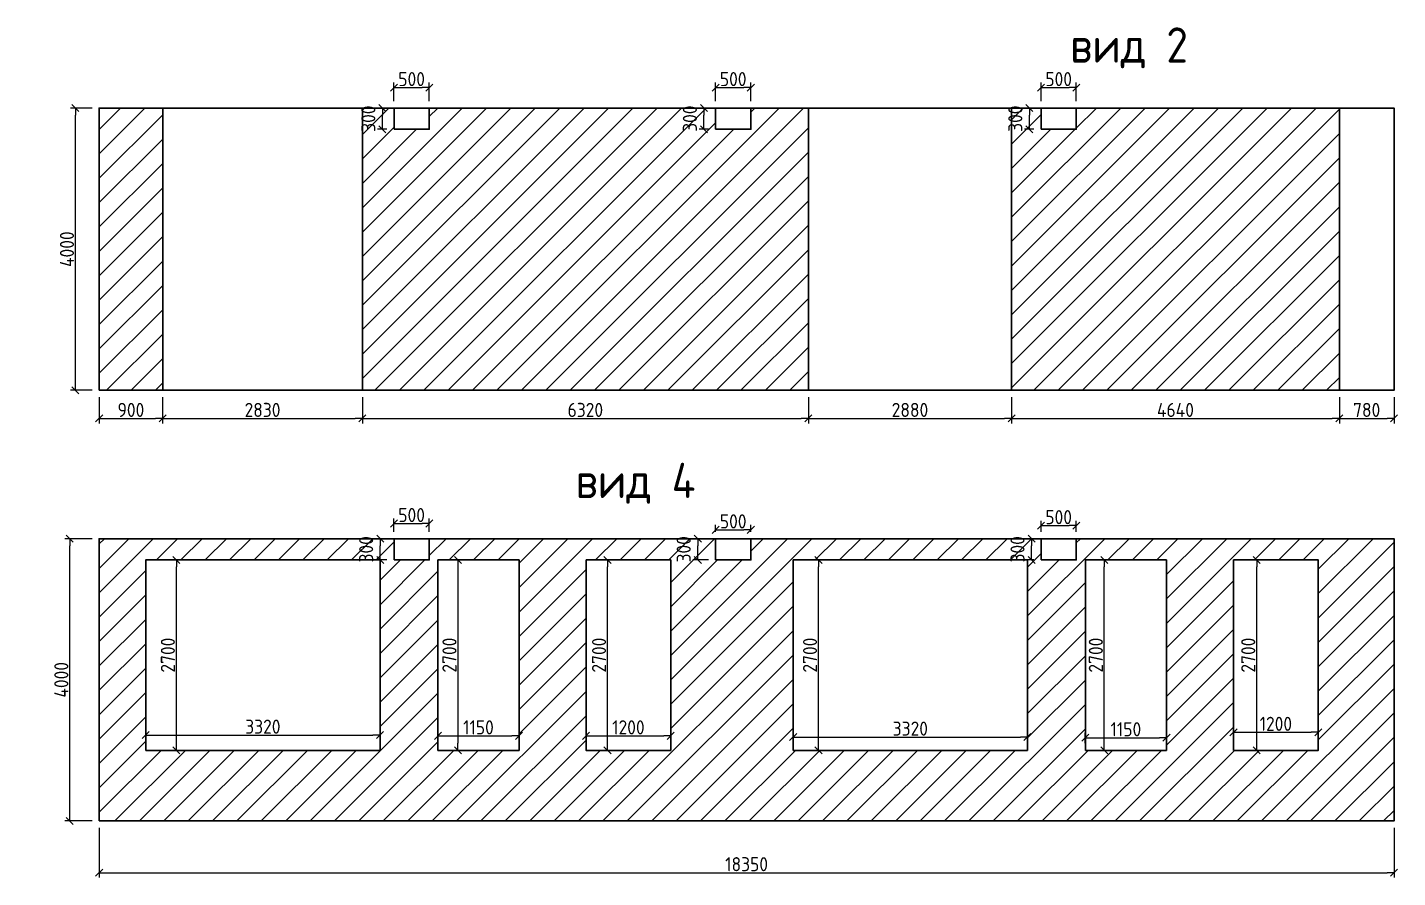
# Model space of a CAD drawing. Header units: millimetres. Extents: x -24360 to 609566, y -391049 to 148426.
# Drawn here: x 292919 to 312336, y -140350 to -128297 of the extents above; entities that cross this region are included whole.
import ezdxf

# ---------------------------------------------------------------- set-up
doc = ezdxf.new("R2010")
doc.units = ezdxf.units.MM
doc.layers.get('Defpoints').update_dxf_attribs({"color": 140})
doc.layers.add('осново', color=7, linetype='Continuous', lineweight=30)
doc.layers.add('Штриховка', color=7, linetype='Continuous', lineweight=30)
doc.styles.add('СПДС', font='isocpeur.ttf', dxfattribs={"width": 0.9})
doc.dimstyles.new('Размера А3', dxfattribs={"dimtxt": 200, "dimasz": 100, "dimexe": 70, "dimexo": 100, "dimgap": 20, "dimtad": 1, "dimdec": 0, "dimrnd": 10, "dimzin": 0, "dimdsep": 46, "dimtxsty": 'СПДС', "dimblk": 'ARROWHEAD_6', "dimcen": 1, "dimclrd": 256, "dimclre": 256, "dimclrt": 256, "dimazin": 0, "dimtfac": 1, "dimtdec": 0, "dimtmove": 2, "dimatfit": 3, "dimfxl": 1, "dimtolj": 1, "dimtzin": 0, "dimarcsym": 0})

# ---------------------------------------------------------------- blocks, each defined once
blk = doc.blocks.new('ARROWHEAD_6')
at = {"color": 0, "linetype": 'Continuous'}
for p, q in [((0, 0), (-1, 0)), ((-0.5, -0.5), (0.5, 0.5))]:
    blk.add_line(p, q, dxfattribs=at)
blk = doc.blocks.new('*D595')
at = {"lineweight": -2, "transparency": 16777216}
for p, q in [((293936, -133541), (293936, -133910)), ((294836, -133541), (294836, -133910)), ((294036, -133840), (294736, -133840))]:
    blk.add_line(p, q, dxfattribs=at)
at = {"layer": 'Defpoints', "color": 0, "lineweight": 15, "transparency": 16777216}
for p in [(293936, -133441), (294836, -133441), (294836, -133840)]:
    blk.add_point(p, dxfattribs=at)
at = {"lineweight": -2, "transparency": 16777216, "xscale": 100, "yscale": 100, "zscale": 100, "rotation": 180}
blk.add_blockref('ARROWHEAD_6', (293936, -133840), dxfattribs=at)
at = {"lineweight": -2, "transparency": 16777216, "xscale": 100, "yscale": 100, "zscale": 100}
blk.add_blockref('ARROWHEAD_6', (294836, -133840), dxfattribs=at)
at = {"transparency": 16777216, "insert": (294386, -133720), "char_height": 200, "attachment_point": 5, "style": 'СПДС'}
blk.add_mtext('\\A1;900', dxfattribs=at)
blk = doc.blocks.new('*D596')
at = {"lineweight": -2, "transparency": 16777216}
for p, q in [((294836, -133541), (294836, -133910)), ((297666, -133541), (297666, -133910)), ((294936, -133840), (297566, -133840))]:
    blk.add_line(p, q, dxfattribs=at)
at = {"layer": 'Defpoints', "color": 0, "lineweight": 15, "transparency": 16777216}
for p in [(294836, -133441), (297666, -133441), (297666, -133840)]:
    blk.add_point(p, dxfattribs=at)
at = {"lineweight": -2, "transparency": 16777216, "xscale": 100, "yscale": 100, "zscale": 100, "rotation": 180}
blk.add_blockref('ARROWHEAD_6', (294836, -133840), dxfattribs=at)
at = {"lineweight": -2, "transparency": 16777216, "xscale": 100, "yscale": 100, "zscale": 100}
blk.add_blockref('ARROWHEAD_6', (297666, -133840), dxfattribs=at)
at = {"transparency": 16777216, "insert": (296251, -133720), "char_height": 200, "attachment_point": 5, "style": 'СПДС'}
blk.add_mtext('\\A1;2830', dxfattribs=at)
blk = doc.blocks.new('*D597')
at = {"lineweight": -2, "transparency": 16777216}
for p, q in [((293836, -129441), (293530, -129441)), ((293600, -133341), (293600, -129541)), ((293836, -133441), (293530, -133441))]:
    blk.add_line(p, q, dxfattribs=at)
at = {"layer": 'Defpoints', "color": 0, "lineweight": 15, "transparency": 16777216}
for p in [(293600, -129441), (293936, -129441), (293936, -133441)]:
    blk.add_point(p, dxfattribs=at)
at = {"lineweight": -2, "transparency": 16777216, "xscale": 100, "yscale": 100, "zscale": 100}
for p, rotation in [((293600, -129441), 90), ((293600, -133441), 270)]:
    blk.add_blockref('ARROWHEAD_6', p, dxfattribs=dict(at, rotation=rotation))
at = {"transparency": 16777216, "insert": (293480, -131441), "char_height": 200, "attachment_point": 5, "rotation": 90, "style": 'СПДС'}
blk.add_mtext('\\A1;4000', dxfattribs=at)
blk = doc.blocks.new('*D598')
at = {"lineweight": -2, "transparency": 16777216}
for p, q in [((298114, -129341), (298114, -129080)), ((298614, -129341), (298614, -129080)), ((298214, -129150), (298514, -129150))]:
    blk.add_line(p, q, dxfattribs=at)
at = {"layer": 'Defpoints', "color": 0, "lineweight": 15, "transparency": 16777216}
for p in [(298614, -129150), (298114, -129441), (298614, -129441)]:
    blk.add_point(p, dxfattribs=at)
at = {"lineweight": -2, "transparency": 16777216, "xscale": 100, "yscale": 100, "zscale": 100, "rotation": 180}
blk.add_blockref('ARROWHEAD_6', (298114, -129150), dxfattribs=at)
at = {"lineweight": -2, "transparency": 16777216, "xscale": 100, "yscale": 100, "zscale": 100}
blk.add_blockref('ARROWHEAD_6', (298614, -129150), dxfattribs=at)
at = {"transparency": 16777216, "insert": (298364, -129030), "char_height": 200, "attachment_point": 5, "style": 'СПДС'}
blk.add_mtext('\\A1;500', dxfattribs=at)
blk = doc.blocks.new('*D599')
at = {"lineweight": -2, "transparency": 16777216}
for p, q in [((298014, -129441), (297880, -129441)), ((297950, -129641), (297950, -129541)), ((298014, -129741), (297880, -129741))]:
    blk.add_line(p, q, dxfattribs=at)
at = {"layer": 'Defpoints', "color": 0, "lineweight": 15, "transparency": 16777216}
for p in [(297950, -129441), (298114, -129441), (298114, -129741)]:
    blk.add_point(p, dxfattribs=at)
at = {"lineweight": -2, "transparency": 16777216, "xscale": 100, "yscale": 100, "zscale": 100}
for p, rotation in [((297950, -129441), 90), ((297950, -129741), 270)]:
    blk.add_blockref('ARROWHEAD_6', p, dxfattribs=dict(at, rotation=rotation))
at = {"transparency": 16777216, "insert": (297750, -129591), "char_height": 200, "attachment_point": 5, "rotation": 90, "style": 'СПДС'}
blk.add_mtext('\\A1;300', dxfattribs=at)
blk = doc.blocks.new('*D600')
at = {"lineweight": -2, "transparency": 16777216}
for p, q in [((297666, -133541), (297666, -133910)), ((303986, -133541), (303986, -133910)), ((297766, -133840), (303886, -133840))]:
    blk.add_line(p, q, dxfattribs=at)
at = {"layer": 'Defpoints', "color": 0, "lineweight": 15, "transparency": 16777216}
for p in [(297666, -133441), (303986, -133441), (303986, -133840)]:
    blk.add_point(p, dxfattribs=at)
at = {"lineweight": -2, "transparency": 16777216, "xscale": 100, "yscale": 100, "zscale": 100, "rotation": 180}
blk.add_blockref('ARROWHEAD_6', (297666, -133840), dxfattribs=at)
at = {"lineweight": -2, "transparency": 16777216, "xscale": 100, "yscale": 100, "zscale": 100}
blk.add_blockref('ARROWHEAD_6', (303986, -133840), dxfattribs=at)
at = {"transparency": 16777216, "insert": (300826, -133720), "char_height": 200, "attachment_point": 5, "style": 'СПДС'}
blk.add_mtext('\\A1;6320', dxfattribs=at)
blk = doc.blocks.new('*D601')
at = {"lineweight": -2, "transparency": 16777216}
for p, q in [((303986, -133541), (303986, -133910)), ((306866, -133541), (306866, -133910)), ((304086, -133840), (306766, -133840))]:
    blk.add_line(p, q, dxfattribs=at)
at = {"layer": 'Defpoints', "color": 0, "lineweight": 15, "transparency": 16777216}
for p in [(303986, -133441), (306866, -133441), (306866, -133840)]:
    blk.add_point(p, dxfattribs=at)
at = {"lineweight": -2, "transparency": 16777216, "xscale": 100, "yscale": 100, "zscale": 100, "rotation": 180}
blk.add_blockref('ARROWHEAD_6', (303986, -133840), dxfattribs=at)
at = {"lineweight": -2, "transparency": 16777216, "xscale": 100, "yscale": 100, "zscale": 100}
blk.add_blockref('ARROWHEAD_6', (306866, -133840), dxfattribs=at)
at = {"transparency": 16777216, "insert": (305426, -133720), "char_height": 200, "attachment_point": 5, "style": 'СПДС'}
blk.add_mtext('\\A1;2880', dxfattribs=at)
blk = doc.blocks.new('*D602')
at = {"lineweight": -2, "transparency": 16777216}
for p, q in [((306866, -133541), (306866, -133910)), ((311511, -133541), (311511, -133910)), ((306966, -133840), (311411, -133840))]:
    blk.add_line(p, q, dxfattribs=at)
at = {"layer": 'Defpoints', "color": 0, "lineweight": 15, "transparency": 16777216}
for p in [(306866, -133441), (311511, -133441), (311511, -133840)]:
    blk.add_point(p, dxfattribs=at)
at = {"lineweight": -2, "transparency": 16777216, "xscale": 100, "yscale": 100, "zscale": 100, "rotation": 180}
blk.add_blockref('ARROWHEAD_6', (306866, -133840), dxfattribs=at)
at = {"lineweight": -2, "transparency": 16777216, "xscale": 100, "yscale": 100, "zscale": 100}
blk.add_blockref('ARROWHEAD_6', (311511, -133840), dxfattribs=at)
at = {"transparency": 16777216, "insert": (309188, -133720), "char_height": 200, "attachment_point": 5, "style": 'СПДС'}
blk.add_mtext('\\A1;4640', dxfattribs=at)
blk = doc.blocks.new('*D603')
at = {"lineweight": -2, "transparency": 16777216}
for p, q in [((311511, -133541), (311511, -133910)), ((312286, -133541), (312286, -133910)), ((311611, -133840), (312186, -133840))]:
    blk.add_line(p, q, dxfattribs=at)
at = {"layer": 'Defpoints', "color": 0, "lineweight": 15, "transparency": 16777216}
for p in [(311511, -133441), (312286, -133441), (312286, -133840)]:
    blk.add_point(p, dxfattribs=at)
at = {"lineweight": -2, "transparency": 16777216, "xscale": 100, "yscale": 100, "zscale": 100, "rotation": 180}
blk.add_blockref('ARROWHEAD_6', (311511, -133840), dxfattribs=at)
at = {"lineweight": -2, "transparency": 16777216, "xscale": 100, "yscale": 100, "zscale": 100}
blk.add_blockref('ARROWHEAD_6', (312286, -133840), dxfattribs=at)
at = {"transparency": 16777216, "insert": (311898, -133720), "char_height": 200, "attachment_point": 5, "style": 'СПДС'}
blk.add_mtext('\\A1;780', dxfattribs=at)
blk = doc.blocks.new('*D604')
at = {"lineweight": -2, "transparency": 16777216}
for p, q in [((298114, -129341), (298114, -129080)), ((298614, -129341), (298614, -129080)), ((298214, -129150), (298514, -129150))]:
    blk.add_line(p, q, dxfattribs=at)
at = {"layer": 'Defpoints', "color": 0, "lineweight": 15, "transparency": 16777216}
for p in [(298614, -129150), (298114, -129441), (298614, -129441)]:
    blk.add_point(p, dxfattribs=at)
at = {"lineweight": -2, "transparency": 16777216, "xscale": 100, "yscale": 100, "zscale": 100, "rotation": 180}
blk.add_blockref('ARROWHEAD_6', (298114, -129150), dxfattribs=at)
at = {"lineweight": -2, "transparency": 16777216, "xscale": 100, "yscale": 100, "zscale": 100}
blk.add_blockref('ARROWHEAD_6', (298614, -129150), dxfattribs=at)
at = {"transparency": 16777216, "insert": (298364, -129030), "char_height": 200, "attachment_point": 5, "style": 'СПДС'}
blk.add_mtext('\\A1;500', dxfattribs=at)
blk = doc.blocks.new('*D605')
at = {"lineweight": -2, "transparency": 16777216}
for p, q in [((298014, -129441), (297880, -129441)), ((297950, -129641), (297950, -129541)), ((298014, -129741), (297880, -129741))]:
    blk.add_line(p, q, dxfattribs=at)
at = {"layer": 'Defpoints', "color": 0, "lineweight": 15, "transparency": 16777216}
for p in [(297950, -129441), (298114, -129441), (298114, -129741)]:
    blk.add_point(p, dxfattribs=at)
at = {"lineweight": -2, "transparency": 16777216, "xscale": 100, "yscale": 100, "zscale": 100}
for p, rotation in [((297950, -129441), 90), ((297950, -129741), 270)]:
    blk.add_blockref('ARROWHEAD_6', p, dxfattribs=dict(at, rotation=rotation))
at = {"transparency": 16777216, "insert": (297750, -129591), "char_height": 200, "attachment_point": 5, "rotation": 90, "style": 'СПДС'}
blk.add_mtext('\\A1;300', dxfattribs=at)
blk = doc.blocks.new('*D606')
at = {"lineweight": -2, "transparency": 16777216}
for p, q in [((298114, -129341), (298114, -129080)), ((298614, -129341), (298614, -129080)), ((298214, -129150), (298514, -129150))]:
    blk.add_line(p, q, dxfattribs=at)
at = {"layer": 'Defpoints', "color": 0, "lineweight": 15, "transparency": 16777216}
for p in [(298614, -129150), (298114, -129441), (298614, -129441)]:
    blk.add_point(p, dxfattribs=at)
at = {"lineweight": -2, "transparency": 16777216, "xscale": 100, "yscale": 100, "zscale": 100, "rotation": 180}
blk.add_blockref('ARROWHEAD_6', (298114, -129150), dxfattribs=at)
at = {"lineweight": -2, "transparency": 16777216, "xscale": 100, "yscale": 100, "zscale": 100}
blk.add_blockref('ARROWHEAD_6', (298614, -129150), dxfattribs=at)
at = {"transparency": 16777216, "insert": (298364, -129030), "char_height": 200, "attachment_point": 5, "style": 'СПДС'}
blk.add_mtext('\\A1;500', dxfattribs=at)
blk = doc.blocks.new('*D607')
at = {"lineweight": -2, "transparency": 16777216}
for p, q in [((298014, -129441), (297880, -129441)), ((297950, -129641), (297950, -129541)), ((298014, -129741), (297880, -129741))]:
    blk.add_line(p, q, dxfattribs=at)
at = {"layer": 'Defpoints', "color": 0, "lineweight": 15, "transparency": 16777216}
for p in [(297950, -129441), (298114, -129441), (298114, -129741)]:
    blk.add_point(p, dxfattribs=at)
at = {"lineweight": -2, "transparency": 16777216, "xscale": 100, "yscale": 100, "zscale": 100}
for p, rotation in [((297950, -129441), 90), ((297950, -129741), 270)]:
    blk.add_blockref('ARROWHEAD_6', p, dxfattribs=dict(at, rotation=rotation))
at = {"transparency": 16777216, "insert": (297750, -129591), "char_height": 200, "attachment_point": 5, "rotation": 90, "style": 'СПДС'}
blk.add_mtext('\\A1;300', dxfattribs=at)
blk = doc.blocks.new('*D609')
at = {"lineweight": -2, "transparency": 16777216}
for p, q in [((298014, -129441), (297880, -129441)), ((297950, -129641), (297950, -129541)), ((298014, -129741), (297880, -129741))]:
    blk.add_line(p, q, dxfattribs=at)
at = {"layer": 'Defpoints', "color": 0, "lineweight": 15, "transparency": 16777216}
for p in [(297950, -129441), (298114, -129441), (298114, -129741)]:
    blk.add_point(p, dxfattribs=at)
at = {"lineweight": -2, "transparency": 16777216, "xscale": 100, "yscale": 100, "zscale": 100}
for p, rotation in [((297950, -129441), 90), ((297950, -129741), 270)]:
    blk.add_blockref('ARROWHEAD_6', p, dxfattribs=dict(at, rotation=rotation))
at = {"transparency": 16777216, "insert": (297750, -129591), "char_height": 200, "attachment_point": 5, "rotation": 90, "style": 'СПДС'}
blk.add_mtext('\\A1;300', dxfattribs=at)
blk = doc.blocks.new('*D610')
at = {"lineweight": -2, "transparency": 16777216}
for p, q in [((307283, -129341), (307283, -129080)), ((307783, -129341), (307783, -129080)), ((307383, -129150), (307683, -129150))]:
    blk.add_line(p, q, dxfattribs=at)
at = {"layer": 'Defpoints', "color": 0, "lineweight": 15, "transparency": 16777216}
for p in [(307783, -129150), (307283, -129441), (307783, -129441)]:
    blk.add_point(p, dxfattribs=at)
at = {"lineweight": -2, "transparency": 16777216, "xscale": 100, "yscale": 100, "zscale": 100, "rotation": 180}
blk.add_blockref('ARROWHEAD_6', (307283, -129150), dxfattribs=at)
at = {"lineweight": -2, "transparency": 16777216, "xscale": 100, "yscale": 100, "zscale": 100}
blk.add_blockref('ARROWHEAD_6', (307783, -129150), dxfattribs=at)
at = {"transparency": 16777216, "insert": (307533, -129030), "char_height": 200, "attachment_point": 5, "style": 'СПДС'}
blk.add_mtext('\\A1;500', dxfattribs=at)
blk = doc.blocks.new('*D611')
at = {"lineweight": -2, "transparency": 16777216}
for p, q in [((298014, -129441), (297880, -129441)), ((297950, -129641), (297950, -129541)), ((298014, -129741), (297880, -129741))]:
    blk.add_line(p, q, dxfattribs=at)
at = {"layer": 'Defpoints', "color": 0, "lineweight": 15, "transparency": 16777216}
for p in [(297950, -129441), (298114, -129441), (298114, -129741)]:
    blk.add_point(p, dxfattribs=at)
at = {"lineweight": -2, "transparency": 16777216, "xscale": 100, "yscale": 100, "zscale": 100}
for p, rotation in [((297950, -129441), 90), ((297950, -129741), 270)]:
    blk.add_blockref('ARROWHEAD_6', p, dxfattribs=dict(at, rotation=rotation))
at = {"transparency": 16777216, "insert": (297750, -129591), "char_height": 200, "attachment_point": 5, "rotation": 90, "style": 'СПДС'}
blk.add_mtext('\\A1;300', dxfattribs=at)
blk = doc.blocks.new('*D612')
at = {"lineweight": -2, "transparency": 16777216}
for p, q in [((302671, -129341), (302671, -129080)), ((303171, -129341), (303171, -129080)), ((302771, -129150), (303071, -129150))]:
    blk.add_line(p, q, dxfattribs=at)
at = {"layer": 'Defpoints', "color": 0, "lineweight": 15, "transparency": 16777216}
for p in [(303171, -129150), (302671, -129441), (303171, -129441)]:
    blk.add_point(p, dxfattribs=at)
at = {"lineweight": -2, "transparency": 16777216, "xscale": 100, "yscale": 100, "zscale": 100, "rotation": 180}
blk.add_blockref('ARROWHEAD_6', (302671, -129150), dxfattribs=at)
at = {"lineweight": -2, "transparency": 16777216, "xscale": 100, "yscale": 100, "zscale": 100}
blk.add_blockref('ARROWHEAD_6', (303171, -129150), dxfattribs=at)
at = {"transparency": 16777216, "insert": (302921, -129030), "char_height": 200, "attachment_point": 5, "style": 'СПДС'}
blk.add_mtext('\\A1;500', dxfattribs=at)
blk = doc.blocks.new('*D617')
at = {"lineweight": -2, "transparency": 16777216}
for p, q in [((307183, -129441), (307049, -129441)), ((307119, -129641), (307119, -129541)), ((307183, -129741), (307049, -129741))]:
    blk.add_line(p, q, dxfattribs=at)
at = {"layer": 'Defpoints', "color": 0, "lineweight": 15, "transparency": 16777216}
for p in [(307119, -129441), (307283, -129441), (307283, -129741)]:
    blk.add_point(p, dxfattribs=at)
at = {"lineweight": -2, "transparency": 16777216, "xscale": 100, "yscale": 100, "zscale": 100}
for p, rotation in [((307119, -129441), 90), ((307119, -129741), 270)]:
    blk.add_blockref('ARROWHEAD_6', p, dxfattribs=dict(at, rotation=rotation))
at = {"transparency": 16777216, "insert": (306919, -129591), "char_height": 200, "attachment_point": 5, "rotation": 90, "style": 'СПДС'}
blk.add_mtext('\\A1;300', dxfattribs=at)
blk = doc.blocks.new('*D619')
at = {"lineweight": -2, "transparency": 16777216}
for p, q in [((302571, -129441), (302437, -129441)), ((302507, -129641), (302507, -129541)), ((302571, -129741), (302437, -129741))]:
    blk.add_line(p, q, dxfattribs=at)
at = {"layer": 'Defpoints', "color": 0, "lineweight": 15, "transparency": 16777216}
for p in [(302507, -129441), (302671, -129441), (302671, -129741)]:
    blk.add_point(p, dxfattribs=at)
at = {"lineweight": -2, "transparency": 16777216, "xscale": 100, "yscale": 100, "zscale": 100}
for p, rotation in [((302507, -129441), 90), ((302507, -129741), 270)]:
    blk.add_blockref('ARROWHEAD_6', p, dxfattribs=dict(at, rotation=rotation))
at = {"transparency": 16777216, "insert": (302307, -129591), "char_height": 200, "attachment_point": 5, "rotation": 90, "style": 'СПДС'}
blk.add_mtext('\\A1;300', dxfattribs=at)
blk = doc.blocks.new('*D625')
at = {"lineweight": -2, "transparency": 16777216}
for p, q in [((293836, -135546), (293450, -135546)), ((293520, -139446), (293520, -135646)), ((293836, -139546), (293450, -139546))]:
    blk.add_line(p, q, dxfattribs=at)
at = {"layer": 'Defpoints', "color": 0, "lineweight": 15, "transparency": 16777216}
for p in [(293520, -135546), (293936, -135546), (293936, -139546)]:
    blk.add_point(p, dxfattribs=at)
at = {"lineweight": -2, "transparency": 16777216, "xscale": 100, "yscale": 100, "zscale": 100}
for p, rotation in [((293520, -135546), 90), ((293520, -139546), 270)]:
    blk.add_blockref('ARROWHEAD_6', p, dxfattribs=dict(at, rotation=rotation))
at = {"transparency": 16777216, "insert": (293400, -137546), "char_height": 200, "attachment_point": 5, "rotation": 90, "style": 'СПДС'}
blk.add_mtext('\\A1;4000', dxfattribs=at)
blk = doc.blocks.new('*D626')
at = {"lineweight": -2, "transparency": 16777216}
for p, q in [((293936, -139646), (293936, -140350)), ((312286, -139646), (312286, -140350)), ((294036, -140280), (312186, -140280))]:
    blk.add_line(p, q, dxfattribs=at)
at = {"layer": 'Defpoints', "color": 0, "lineweight": 15, "transparency": 16777216}
for p in [(293936, -139546), (312286, -139546), (312286, -140280)]:
    blk.add_point(p, dxfattribs=at)
at = {"lineweight": -2, "transparency": 16777216, "xscale": 100, "yscale": 100, "zscale": 100, "rotation": 180}
blk.add_blockref('ARROWHEAD_6', (293936, -140280), dxfattribs=at)
at = {"lineweight": -2, "transparency": 16777216, "xscale": 100, "yscale": 100, "zscale": 100}
blk.add_blockref('ARROWHEAD_6', (312286, -140280), dxfattribs=at)
at = {"transparency": 16777216, "insert": (303111, -140160), "char_height": 200, "attachment_point": 5, "style": 'СПДС'}
blk.add_mtext('\\A1;18350', dxfattribs=at)
blk = doc.blocks.new('*D627')
at = {"lineweight": -2, "transparency": 16777216}
for p, q in [((294596, -138446), (294596, -138260)), ((294696, -138330), (297816, -138330)), ((297916, -138446), (297916, -138260))]:
    blk.add_line(p, q, dxfattribs=at)
at = {"layer": 'Defpoints', "color": 0, "lineweight": 15, "transparency": 16777216}
for p in [(297916, -138330), (294596, -138546), (297916, -138546)]:
    blk.add_point(p, dxfattribs=at)
at = {"lineweight": -2, "transparency": 16777216, "xscale": 100, "yscale": 100, "zscale": 100, "rotation": 180}
blk.add_blockref('ARROWHEAD_6', (294596, -138330), dxfattribs=at)
at = {"lineweight": -2, "transparency": 16777216, "xscale": 100, "yscale": 100, "zscale": 100}
blk.add_blockref('ARROWHEAD_6', (297916, -138330), dxfattribs=at)
at = {"transparency": 16777216, "insert": (296256, -138210), "char_height": 200, "attachment_point": 5, "style": 'СПДС'}
blk.add_mtext('\\A1;3320', dxfattribs=at)
blk = doc.blocks.new('*D628')
at = {"lineweight": -2, "transparency": 16777216}
for p, q in [((294696, -135846), (295100, -135846)), ((295030, -138446), (295030, -135946)), ((294696, -138546), (295100, -138546))]:
    blk.add_line(p, q, dxfattribs=at)
at = {"layer": 'Defpoints', "color": 0, "lineweight": 15, "transparency": 16777216}
for p in [(294596, -135846), (295030, -135846), (294596, -138546)]:
    blk.add_point(p, dxfattribs=at)
at = {"lineweight": -2, "transparency": 16777216, "xscale": 100, "yscale": 100, "zscale": 100}
for p, rotation in [((295030, -135846), 90), ((295030, -138546), 270)]:
    blk.add_blockref('ARROWHEAD_6', p, dxfattribs=dict(at, rotation=rotation))
at = {"transparency": 16777216, "insert": (294910, -137196), "char_height": 200, "attachment_point": 5, "rotation": 90, "style": 'СПДС'}
blk.add_mtext('\\A1;2700', dxfattribs=at)
blk = doc.blocks.new('*D629')
at = {"lineweight": -2, "transparency": 16777216}
for p, q in [((298736, -138446), (298736, -138270)), ((298836, -138340), (299786, -138340)), ((299886, -138446), (299886, -138270))]:
    blk.add_line(p, q, dxfattribs=at)
at = {"layer": 'Defpoints', "color": 0, "lineweight": 15, "transparency": 16777216}
for p in [(299886, -138340), (298736, -138546), (299886, -138546)]:
    blk.add_point(p, dxfattribs=at)
at = {"lineweight": -2, "transparency": 16777216, "xscale": 100, "yscale": 100, "zscale": 100, "rotation": 180}
blk.add_blockref('ARROWHEAD_6', (298736, -138340), dxfattribs=at)
at = {"lineweight": -2, "transparency": 16777216, "xscale": 100, "yscale": 100, "zscale": 100}
blk.add_blockref('ARROWHEAD_6', (299886, -138340), dxfattribs=at)
at = {"transparency": 16777216, "insert": (299311, -138220), "char_height": 200, "attachment_point": 5, "style": 'СПДС'}
blk.add_mtext('\\A1;1150', dxfattribs=at)
blk = doc.blocks.new('*D630')
at = {"lineweight": -2, "transparency": 16777216}
for p, q in [((298836, -135846), (299090, -135846)), ((299020, -135946), (299020, -138446)), ((298836, -138546), (299090, -138546))]:
    blk.add_line(p, q, dxfattribs=at)
at = {"layer": 'Defpoints', "color": 0, "lineweight": 15, "transparency": 16777216}
for p in [(298736, -135846), (298736, -138546), (299020, -138546)]:
    blk.add_point(p, dxfattribs=at)
at = {"lineweight": -2, "transparency": 16777216, "xscale": 100, "yscale": 100, "zscale": 100}
for p, rotation in [((299020, -135846), 90), ((299020, -138546), 270)]:
    blk.add_blockref('ARROWHEAD_6', p, dxfattribs=dict(at, rotation=rotation))
at = {"transparency": 16777216, "insert": (298900, -137196), "char_height": 200, "attachment_point": 5, "rotation": 90, "style": 'СПДС'}
blk.add_mtext('\\A1;2700', dxfattribs=at)
blk = doc.blocks.new('*D631')
at = {"lineweight": -2, "transparency": 16777216}
for p, q in [((300836, -138446), (300836, -138270)), ((300936, -138340), (301936, -138340)), ((302036, -138446), (302036, -138270))]:
    blk.add_line(p, q, dxfattribs=at)
at = {"layer": 'Defpoints', "color": 0, "lineweight": 15, "transparency": 16777216}
for p in [(302036, -138340), (300836, -138546), (302036, -138546)]:
    blk.add_point(p, dxfattribs=at)
at = {"lineweight": -2, "transparency": 16777216, "xscale": 100, "yscale": 100, "zscale": 100, "rotation": 180}
blk.add_blockref('ARROWHEAD_6', (300836, -138340), dxfattribs=at)
at = {"lineweight": -2, "transparency": 16777216, "xscale": 100, "yscale": 100, "zscale": 100}
blk.add_blockref('ARROWHEAD_6', (302036, -138340), dxfattribs=at)
at = {"transparency": 16777216, "insert": (301436, -138220), "char_height": 200, "attachment_point": 5, "style": 'СПДС'}
blk.add_mtext('\\A1;1200', dxfattribs=at)
blk = doc.blocks.new('*D632')
at = {"lineweight": -2, "transparency": 16777216}
for p, q in [((300936, -135846), (301210, -135846)), ((301140, -138446), (301140, -135946)), ((300936, -138546), (301210, -138546))]:
    blk.add_line(p, q, dxfattribs=at)
at = {"layer": 'Defpoints', "color": 0, "lineweight": 15, "transparency": 16777216}
for p in [(300836, -135846), (301140, -135846), (300836, -138546)]:
    blk.add_point(p, dxfattribs=at)
at = {"lineweight": -2, "transparency": 16777216, "xscale": 100, "yscale": 100, "zscale": 100}
for p, rotation in [((301140, -135846), 90), ((301140, -138546), 270)]:
    blk.add_blockref('ARROWHEAD_6', p, dxfattribs=dict(at, rotation=rotation))
at = {"transparency": 16777216, "insert": (301020, -137196), "char_height": 200, "attachment_point": 5, "rotation": 90, "style": 'СПДС'}
blk.add_mtext('\\A1;2700', dxfattribs=at)
blk = doc.blocks.new('*D633')
at = {"lineweight": -2, "transparency": 16777216}
for p, q in [((303771, -138446), (303771, -138288)), ((303871, -138358), (306991, -138358)), ((307091, -138446), (307091, -138288))]:
    blk.add_line(p, q, dxfattribs=at)
at = {"layer": 'Defpoints', "color": 0, "lineweight": 15, "transparency": 16777216}
for p in [(307091, -138358), (303771, -138546), (307091, -138546)]:
    blk.add_point(p, dxfattribs=at)
at = {"lineweight": -2, "transparency": 16777216, "xscale": 100, "yscale": 100, "zscale": 100, "rotation": 180}
blk.add_blockref('ARROWHEAD_6', (303771, -138358), dxfattribs=at)
at = {"lineweight": -2, "transparency": 16777216, "xscale": 100, "yscale": 100, "zscale": 100}
blk.add_blockref('ARROWHEAD_6', (307091, -138358), dxfattribs=at)
at = {"transparency": 16777216, "insert": (305431, -138238), "char_height": 200, "attachment_point": 5, "style": 'СПДС'}
blk.add_mtext('\\A1;3320', dxfattribs=at)
blk = doc.blocks.new('*D634')
at = {"lineweight": -2, "transparency": 16777216}
for p, q in [((303871, -135846), (304200, -135846)), ((304130, -138446), (304130, -135946)), ((303871, -138546), (304200, -138546))]:
    blk.add_line(p, q, dxfattribs=at)
at = {"layer": 'Defpoints', "color": 0, "lineweight": 15, "transparency": 16777216}
for p in [(303771, -135846), (304130, -135846), (303771, -138546)]:
    blk.add_point(p, dxfattribs=at)
at = {"lineweight": -2, "transparency": 16777216, "xscale": 100, "yscale": 100, "zscale": 100}
for p, rotation in [((304130, -135846), 90), ((304130, -138546), 270)]:
    blk.add_blockref('ARROWHEAD_6', p, dxfattribs=dict(at, rotation=rotation))
at = {"transparency": 16777216, "insert": (304010, -137196), "char_height": 200, "attachment_point": 5, "rotation": 90, "style": 'СПДС'}
blk.add_mtext('\\A1;2700', dxfattribs=at)
blk = doc.blocks.new('*D635')
at = {"lineweight": -2, "transparency": 16777216}
for p, q in [((307911, -138446), (307911, -138297)), ((308011, -138367), (308961, -138367)), ((309061, -138446), (309061, -138297))]:
    blk.add_line(p, q, dxfattribs=at)
at = {"layer": 'Defpoints', "color": 0, "lineweight": 15, "transparency": 16777216}
for p in [(309061, -138367), (307911, -138546), (309061, -138546)]:
    blk.add_point(p, dxfattribs=at)
at = {"lineweight": -2, "transparency": 16777216, "xscale": 100, "yscale": 100, "zscale": 100, "rotation": 180}
blk.add_blockref('ARROWHEAD_6', (307911, -138367), dxfattribs=at)
at = {"lineweight": -2, "transparency": 16777216, "xscale": 100, "yscale": 100, "zscale": 100}
blk.add_blockref('ARROWHEAD_6', (309061, -138367), dxfattribs=at)
at = {"transparency": 16777216, "insert": (308486, -138247), "char_height": 200, "attachment_point": 5, "style": 'СПДС'}
blk.add_mtext('\\A1;1150', dxfattribs=at)
blk = doc.blocks.new('*D636')
at = {"lineweight": -2, "transparency": 16777216}
for p, q in [((308011, -135846), (308250, -135846)), ((308180, -138446), (308180, -135946)), ((308011, -138546), (308250, -138546))]:
    blk.add_line(p, q, dxfattribs=at)
at = {"layer": 'Defpoints', "color": 0, "lineweight": 15, "transparency": 16777216}
for p in [(307911, -135846), (308180, -135846), (307911, -138546)]:
    blk.add_point(p, dxfattribs=at)
at = {"lineweight": -2, "transparency": 16777216, "xscale": 100, "yscale": 100, "zscale": 100}
for p, rotation in [((308180, -135846), 90), ((308180, -138546), 270)]:
    blk.add_blockref('ARROWHEAD_6', p, dxfattribs=dict(at, rotation=rotation))
at = {"transparency": 16777216, "insert": (308060, -137196), "char_height": 200, "attachment_point": 5, "rotation": 90, "style": 'СПДС'}
blk.add_mtext('\\A1;2700', dxfattribs=at)
blk = doc.blocks.new('*D666')
at = {"lineweight": -2, "transparency": 16777216}
for p, q in [((310011, -138446), (310011, -138220)), ((311211, -138446), (311211, -138220)), ((310111, -138290), (311111, -138290))]:
    blk.add_line(p, q, dxfattribs=at)
at = {"layer": 'Defpoints', "color": 0, "lineweight": 15, "transparency": 16777216}
for p in [(311211, -138290), (310011, -138546), (311211, -138546)]:
    blk.add_point(p, dxfattribs=at)
at = {"lineweight": -2, "transparency": 16777216, "xscale": 100, "yscale": 100, "zscale": 100, "rotation": 180}
blk.add_blockref('ARROWHEAD_6', (310011, -138290), dxfattribs=at)
at = {"lineweight": -2, "transparency": 16777216, "xscale": 100, "yscale": 100, "zscale": 100}
blk.add_blockref('ARROWHEAD_6', (311211, -138290), dxfattribs=at)
at = {"transparency": 16777216, "insert": (310611, -138170), "char_height": 200, "attachment_point": 5, "style": 'СПДС'}
blk.add_mtext('\\A1;1200', dxfattribs=at)
blk = doc.blocks.new('*D667')
at = {"lineweight": -2, "transparency": 16777216}
for p, q in [((310111, -135846), (310410, -135846)), ((310340, -138446), (310340, -135946)), ((310111, -138546), (310410, -138546))]:
    blk.add_line(p, q, dxfattribs=at)
at = {"layer": 'Defpoints', "color": 0, "lineweight": 15, "transparency": 16777216}
for p in [(310011, -135846), (310340, -135846), (310011, -138546)]:
    blk.add_point(p, dxfattribs=at)
at = {"lineweight": -2, "transparency": 16777216, "xscale": 100, "yscale": 100, "zscale": 100}
for p, rotation in [((310340, -135846), 90), ((310340, -138546), 270)]:
    blk.add_blockref('ARROWHEAD_6', p, dxfattribs=dict(at, rotation=rotation))
at = {"transparency": 16777216, "insert": (310220, -137196), "char_height": 200, "attachment_point": 5, "rotation": 90, "style": 'СПДС'}
blk.add_mtext('\\A1;2700', dxfattribs=at)
blk = doc.blocks.new('*D668')
at = {"lineweight": -2, "transparency": 16777216}
for p, q in [((298014, -135546), (297850, -135546)), ((297920, -135746), (297920, -135646)), ((298014, -135846), (297850, -135846))]:
    blk.add_line(p, q, dxfattribs=at)
at = {"layer": 'Defpoints', "color": 0, "lineweight": 15, "transparency": 16777216}
for p in [(297920, -135546), (298114, -135546), (298114, -135846)]:
    blk.add_point(p, dxfattribs=at)
at = {"lineweight": -2, "transparency": 16777216, "xscale": 100, "yscale": 100, "zscale": 100}
for p, rotation in [((297920, -135546), 90), ((297920, -135846), 270)]:
    blk.add_blockref('ARROWHEAD_6', p, dxfattribs=dict(at, rotation=rotation))
at = {"transparency": 16777216, "insert": (297720, -135696), "char_height": 200, "attachment_point": 5, "rotation": 90, "style": 'СПДС'}
blk.add_mtext('\\A1;300', dxfattribs=at)
blk = doc.blocks.new('*D669')
at = {"lineweight": -2, "transparency": 16777216}
for p, q in [((298114, -135446), (298114, -135260)), ((298214, -135330), (298514, -135330)), ((298614, -135446), (298614, -135260))]:
    blk.add_line(p, q, dxfattribs=at)
at = {"layer": 'Defpoints', "color": 0, "lineweight": 15, "transparency": 16777216}
for p in [(298614, -135330), (298114, -135546), (298614, -135546)]:
    blk.add_point(p, dxfattribs=at)
at = {"lineweight": -2, "transparency": 16777216, "xscale": 100, "yscale": 100, "zscale": 100, "rotation": 180}
blk.add_blockref('ARROWHEAD_6', (298114, -135330), dxfattribs=at)
at = {"lineweight": -2, "transparency": 16777216, "xscale": 100, "yscale": 100, "zscale": 100}
blk.add_blockref('ARROWHEAD_6', (298614, -135330), dxfattribs=at)
at = {"transparency": 16777216, "insert": (298364, -135210), "char_height": 200, "attachment_point": 5, "style": 'СПДС'}
blk.add_mtext('\\A1;500', dxfattribs=at)
blk = doc.blocks.new('*D670')
at = {"lineweight": -2, "transparency": 16777216}
for p, q in [((302571, -135546), (302350, -135546)), ((302420, -135746), (302420, -135646)), ((302571, -135846), (302350, -135846))]:
    blk.add_line(p, q, dxfattribs=at)
at = {"layer": 'Defpoints', "color": 0, "lineweight": 15, "transparency": 16777216}
for p in [(302420, -135546), (302671, -135546), (302671, -135846)]:
    blk.add_point(p, dxfattribs=at)
at = {"lineweight": -2, "transparency": 16777216, "xscale": 100, "yscale": 100, "zscale": 100}
for p, rotation in [((302420, -135546), 90), ((302420, -135846), 270)]:
    blk.add_blockref('ARROWHEAD_6', p, dxfattribs=dict(at, rotation=rotation))
at = {"transparency": 16777216, "insert": (302220, -135696), "char_height": 200, "attachment_point": 5, "rotation": 90, "style": 'СПДС'}
blk.add_mtext('\\A1;300', dxfattribs=at)
blk = doc.blocks.new('*D671')
at = {"lineweight": -2, "transparency": 16777216}
for p, q in [((302671, -135446), (302671, -135350)), ((302771, -135420), (303071, -135420)), ((303171, -135446), (303171, -135350))]:
    blk.add_line(p, q, dxfattribs=at)
at = {"layer": 'Defpoints', "color": 0, "lineweight": 15, "transparency": 16777216}
for p in [(303171, -135420), (302671, -135546), (303171, -135546)]:
    blk.add_point(p, dxfattribs=at)
at = {"lineweight": -2, "transparency": 16777216, "xscale": 100, "yscale": 100, "zscale": 100, "rotation": 180}
blk.add_blockref('ARROWHEAD_6', (302671, -135420), dxfattribs=at)
at = {"lineweight": -2, "transparency": 16777216, "xscale": 100, "yscale": 100, "zscale": 100}
blk.add_blockref('ARROWHEAD_6', (303171, -135420), dxfattribs=at)
at = {"transparency": 16777216, "insert": (302921, -135300), "char_height": 200, "attachment_point": 5, "style": 'СПДС'}
blk.add_mtext('\\A1;500', dxfattribs=at)
blk = doc.blocks.new('*D672')
at = {"lineweight": -2, "transparency": 16777216}
for p, q in [((307183, -135546), (307080, -135546)), ((307150, -135746), (307150, -135646)), ((307183, -135846), (307080, -135846))]:
    blk.add_line(p, q, dxfattribs=at)
at = {"layer": 'Defpoints', "color": 0, "lineweight": 15, "transparency": 16777216}
for p in [(307150, -135546), (307283, -135546), (307283, -135846)]:
    blk.add_point(p, dxfattribs=at)
at = {"lineweight": -2, "transparency": 16777216, "xscale": 100, "yscale": 100, "zscale": 100}
for p, rotation in [((307150, -135546), 90), ((307150, -135846), 270)]:
    blk.add_blockref('ARROWHEAD_6', p, dxfattribs=dict(at, rotation=rotation))
at = {"transparency": 16777216, "insert": (306950, -135696), "char_height": 200, "attachment_point": 5, "rotation": 90, "style": 'СПДС'}
blk.add_mtext('\\A1;300', dxfattribs=at)
blk = doc.blocks.new('*D673')
at = {"lineweight": -2, "transparency": 16777216}
for p, q in [((307283, -135446), (307283, -135290)), ((307783, -135446), (307783, -135290)), ((307383, -135360), (307683, -135360))]:
    blk.add_line(p, q, dxfattribs=at)
at = {"layer": 'Defpoints', "color": 0, "lineweight": 15, "transparency": 16777216}
for p in [(307783, -135360), (307283, -135546), (307783, -135546)]:
    blk.add_point(p, dxfattribs=at)
at = {"lineweight": -2, "transparency": 16777216, "xscale": 100, "yscale": 100, "zscale": 100, "rotation": 180}
blk.add_blockref('ARROWHEAD_6', (307283, -135360), dxfattribs=at)
at = {"lineweight": -2, "transparency": 16777216, "xscale": 100, "yscale": 100, "zscale": 100}
blk.add_blockref('ARROWHEAD_6', (307783, -135360), dxfattribs=at)
at = {"transparency": 16777216, "insert": (307533, -135240), "char_height": 200, "attachment_point": 5, "style": 'СПДС'}
blk.add_mtext('\\A1;500', dxfattribs=at)

msp = doc.modelspace()

# ---------------------------------------------------------------- hatches: boundary and pattern name
at = {"layer": 'Штриховка'}
h = msp.add_hatch(dxfattribs=at)
h.set_pattern_fill('ANSI31', color=3, scale=77)
h.set_pattern_definition([(45, (0, -17780.55), (-172.86993, 172.86993), [])])
h.paths.add_polyline_path([(290378.001, -129440.505), (283431.013, -129440.505), (283431.013, -133440.505), (290378.001, -133440.505)])
h.paths.add_polyline_path([(294836.145, -129440.505), (293936.145, -129440.505), (293936.145, -133440.505), (294836.145, -133440.505)])
h.paths.add_polyline_path([(303986.145, -129440.505), (303171.061, -129440.505), (303171.061, -129740.505), (302671.061, -129740.505), (302671.061, -129440.505), (298614.426, -129440.505), (298614.426, -129740.505), (298114.426, -129740.505), (298114.426, -129440.505), (297666.145, -129440.505), (297666.145, -133440.505), (303986.145, -133440.505)])
h.paths.add_polyline_path([(311510.617, -129440.505), (307783.44, -129440.505), (307783.44, -129740.505), (307283.44, -129740.505), (307283.44, -129440.505), (306866.145, -129440.505), (306866.145, -133440.505), (311510.617, -133440.505)])
h.paths.add_polyline_path([(290931.013, -135545.92), (284601.761, -135545.92), (284601.761, -139545.92), (290931.013, -139545.92)])
h.paths.add_polyline_path([(312286.145, -135545.92), (307783.44, -135545.92), (307783.44, -135845.92), (307283.44, -135845.92), (307283.44, -135545.92), (303171.061, -135545.92), (303171.061, -135845.92), (302671.061, -135845.92), (302671.061, -135545.92), (298614.426, -135545.92), (298614.426, -135845.92), (298114.426, -135845.92), (298114.426, -135545.92), (293936.145, -135545.92), (293936.145, -139545.92), (312286.145, -139545.92)])
h.paths.add_polyline_path([(294596.145, -135845.92), (297916.145, -135845.92), (297916.145, -138545.92), (294596.145, -138545.92)], flags=16)
h.paths.add_polyline_path([(298736.145, -135845.92), (299886.145, -135845.92), (299886.145, -138545.92), (298736.145, -138545.92)], flags=16)
h.paths.add_polyline_path([(300836.145, -135845.92), (302036.145, -135845.92), (302036.145, -138545.92), (300836.145, -138545.92)], flags=16)
h.paths.add_polyline_path([(303771.145, -135845.92), (307091.145, -135845.92), (307091.145, -138545.92), (303771.145, -138545.92)], flags=16)
h.paths.add_polyline_path([(307911.145, -135845.92), (309061.145, -135845.92), (309061.145, -138545.92), (307911.145, -138545.92)], flags=16)
h.paths.add_polyline_path([(310011.145, -135845.92), (311211.145, -135845.92), (311211.145, -138545.92), (310011.145, -138545.92)], flags=16)

# ---------------------------------------------------------------- linework, layer by layer
at = {"layer": 'осново'}
for points in [[(293936.145, -133440.505), (312286.145, -133440.505), (312286.145, -129440.505), (293936.145, -129440.505)], [(293936.145, -133440.505), (297666.145, -133440.505), (297666.145, -129440.505), (293936.145, -129440.505)], [(297666.145, -129440.505), (294836.145, -129440.505), (294836.145, -133440.505), (297666.145, -133440.505)], [(298114.426, -129740.505), (298614.426, -129740.505), (298614.426, -129440.505), (298114.426, -129440.505)], [(302671.061, -129740.505), (303171.061, -129740.505), (303171.061, -129440.505), (302671.061, -129440.505)], [(312286.145, -133440.505), (303986.145, -133440.505), (303986.145, -129440.505), (312286.145, -129440.505)], [(303986.145, -129440.505), (306866.145, -129440.505), (306866.145, -133440.505), (303986.145, -133440.505)], [(307283.44, -129740.505), (307783.44, -129740.505), (307783.44, -129440.505), (307283.44, -129440.505)], [(312286.145, -133440.505), (311510.617, -133440.505), (311510.617, -129440.505), (312286.145, -129440.505)], [(293936.145, -139545.92), (312286.145, -139545.92), (312286.145, -135545.92), (293936.145, -135545.92)], [(298114.426, -135845.92), (298614.426, -135845.92), (298614.426, -135545.92), (298114.426, -135545.92)], [(302671.061, -135845.92), (303171.061, -135845.92), (303171.061, -135545.92), (302671.061, -135545.92)], [(307283.44, -135845.92), (307783.44, -135845.92), (307783.44, -135545.92), (307283.44, -135545.92)], [(294596.145, -138545.92), (297916.145, -138545.92), (297916.145, -135845.92), (294596.145, -135845.92)], [(298736.145, -138545.92), (299886.145, -138545.92), (299886.145, -135845.92), (298736.145, -135845.92)], [(300836.145, -135845.92), (302036.145, -135845.92), (302036.145, -138545.92), (300836.145, -138545.92)], [(303771.145, -138545.92), (307091.145, -138545.92), (307091.145, -135845.92), (303771.145, -135845.92)], [(307911.145, -138545.92), (309061.145, -138545.92), (309061.145, -135845.92), (307911.145, -135845.92)], [(310011.145, -135845.92), (311211.145, -135845.92), (311211.145, -138545.92), (310011.145, -138545.92)]]:
    msp.add_lwpolyline(points, close=True, dxfattribs=at)

# ---------------------------------------------------------------- texts
at = {"layer": 'осново', "char_height": 500, "attachment_point": 1, "style": 'СПДС'}
for s, width, insert in [('вид 2', 3371.81454, (307694.72, -128296.9)), ('вид 4', 2769.04063, (300686.479, -134469.459))]:
    msp.add_mtext_dynamic_manual_height_columns(s, width=width, gutter_width=1678.372, heights=[0], dxfattribs=dict(at, insert=insert))

# ---------------------------------------------------------------- dimensions: what is measured, and where the dimension line sits
for base, p1, p2, picture, middle in [((298614.426, -129150), (298114.426, -129440.505), (298614.426, -129440.505), '*D598', (298364.426, -129030)), ((298614.426, -129150), (298114.426, -129440.505), (298614.426, -129440.505), '*D604', (298364.426, -129030)), ((298614.426, -129150), (298114.426, -129440.505), (298614.426, -129440.505), '*D606', (298364.426, -129030)), ((303171.061, -129150), (302671.061, -129440.505), (303171.061, -129440.505), '*D612', (302921.061, -129030)), ((307783.44, -129150), (307283.44, -129440.505), (307783.44, -129440.505), '*D610', (307533.44, -129030)), ((294836.145, -133840), (293936.145, -133440.505), (294836.145, -133440.505), '*D595', (294386.145, -133720)), ((297666.145, -133839.62), (294836.145, -133440.505), (297666.145, -133440.505), '*D596', (296251.145, -133719.62)), ((303986.145, -133839.62), (297666.145, -133440.505), (303986.145, -133440.505), '*D600', (300826.145, -133719.62)), ((306866.145, -133839.62), (303986.145, -133440.505), (306866.145, -133440.505), '*D601', (305426.145, -133719.62)), ((311510.617, -133839.62), (306866.145, -133440.505), (311510.617, -133440.505), '*D602', (309188.381, -133719.62)), ((312286.145, -133839.62), (311510.617, -133440.505), (312286.145, -133440.505), '*D603', (311898.381, -133719.62)), ((298614.426, -135330), (298114.426, -135545.92), (298614.426, -135545.92), '*D669', (298364.426, -135210)), ((307783.44, -135360), (307283.44, -135545.92), (307783.44, -135545.92), '*D673', (307533.44, -135240)), ((303171.061, -135420), (302671.061, -135545.92), (303171.061, -135545.92), '*D671', (302921.061, -135300)), ((311211.145, -138290), (310011.145, -138545.92), (311211.145, -138545.92), '*D666', (310611.145, -138170)), ((297916.145, -138330), (294596.145, -138545.92), (297916.145, -138545.92), '*D627', (296256.145, -138210)), ((299886.145, -138340), (298736.145, -138545.92), (299886.145, -138545.92), '*D629', (299311.145, -138220)), ((302036.145, -138340), (300836.145, -138545.92), (302036.145, -138545.92), '*D631', (301436.145, -138220)), ((307091.145, -138357.96), (303771.145, -138545.92), (307091.145, -138545.92), '*D633', (305431.145, -138237.96)), ((309061.145, -138366.94), (307911.145, -138545.92), (309061.145, -138545.92), '*D635', (308486.145, -138246.94)), ((312286.145, -140280), (293936.145, -139545.92), (312286.145, -139545.92), '*D626', (303111.145, -140160))]:
    dim = msp.add_linear_dim(base=base, p1=p1, p2=p2, dimstyle='Размера А3')
    dim.commit()
    dim.dimension.update_dxf_attribs({"geometry": picture, "text_midpoint": middle})
for base, p1, p2, picture, middle in [((293600, -129440.505), (293936.145, -133440.505), (293936.145, -129440.505), '*D597', (293480, -131440.505)), ((297950, -129440.505), (298114.426, -129740.505), (298114.426, -129440.505), '*D599', (297750, -129590.505)), ((297950, -129440.505), (298114.426, -129740.505), (298114.426, -129440.505), '*D605', (297750, -129590.505)), ((297950, -129440.505), (298114.426, -129740.505), (298114.426, -129440.505), '*D607', (297750, -129590.505)), ((297950, -129440.505), (298114.426, -129740.505), (298114.426, -129440.505), '*D609', (297750, -129590.505)), ((297950, -129440.505), (298114.426, -129740.505), (298114.426, -129440.505), '*D611', (297750, -129590.505)), ((302506.635, -129440.505), (302671.061, -129740.505), (302671.061, -129440.505), '*D619', (302306.635, -129590.505)), ((307119.014, -129440.505), (307283.44, -129740.505), (307283.44, -129440.505), '*D617', (306919.014, -129590.505)), ((293520, -135545.92), (293936.145, -139545.92), (293936.145, -135545.92), '*D625', (293400, -137545.92)), ((297920, -135545.92), (298114.426, -135845.92), (298114.426, -135545.92), '*D668', (297720, -135695.92)), ((302420, -135545.92), (302671.061, -135845.92), (302671.061, -135545.92), '*D670', (302220, -135695.92)), ((307150, -135545.92), (307283.44, -135845.92), (307283.44, -135545.92), '*D672', (306950, -135695.92)), ((295030, -135845.92), (294596.145, -138545.92), (294596.145, -135845.92), '*D628', (294910, -137195.92)), ((299020, -138545.92), (298736.145, -135845.92), (298736.145, -138545.92), '*D630', (298900, -137195.92)), ((301140, -135845.92), (300836.145, -138545.92), (300836.145, -135845.92), '*D632', (301020, -137195.92)), ((304130, -135845.92), (303771.145, -138545.92), (303771.145, -135845.92), '*D634', (304010, -137195.92)), ((308180, -135845.92), (307911.145, -138545.92), (307911.145, -135845.92), '*D636', (308060, -137195.92)), ((310340, -135845.92), (310011.145, -138545.92), (310011.145, -135845.92), '*D667', (310220, -137195.92))]:
    dim = msp.add_linear_dim(base=base, p1=p1, p2=p2, angle=90, dimstyle='Размера А3')
    dim.commit()
    dim.dimension.update_dxf_attribs({"geometry": picture, "text_midpoint": middle})

doc.saveas('drawing.dxf')
